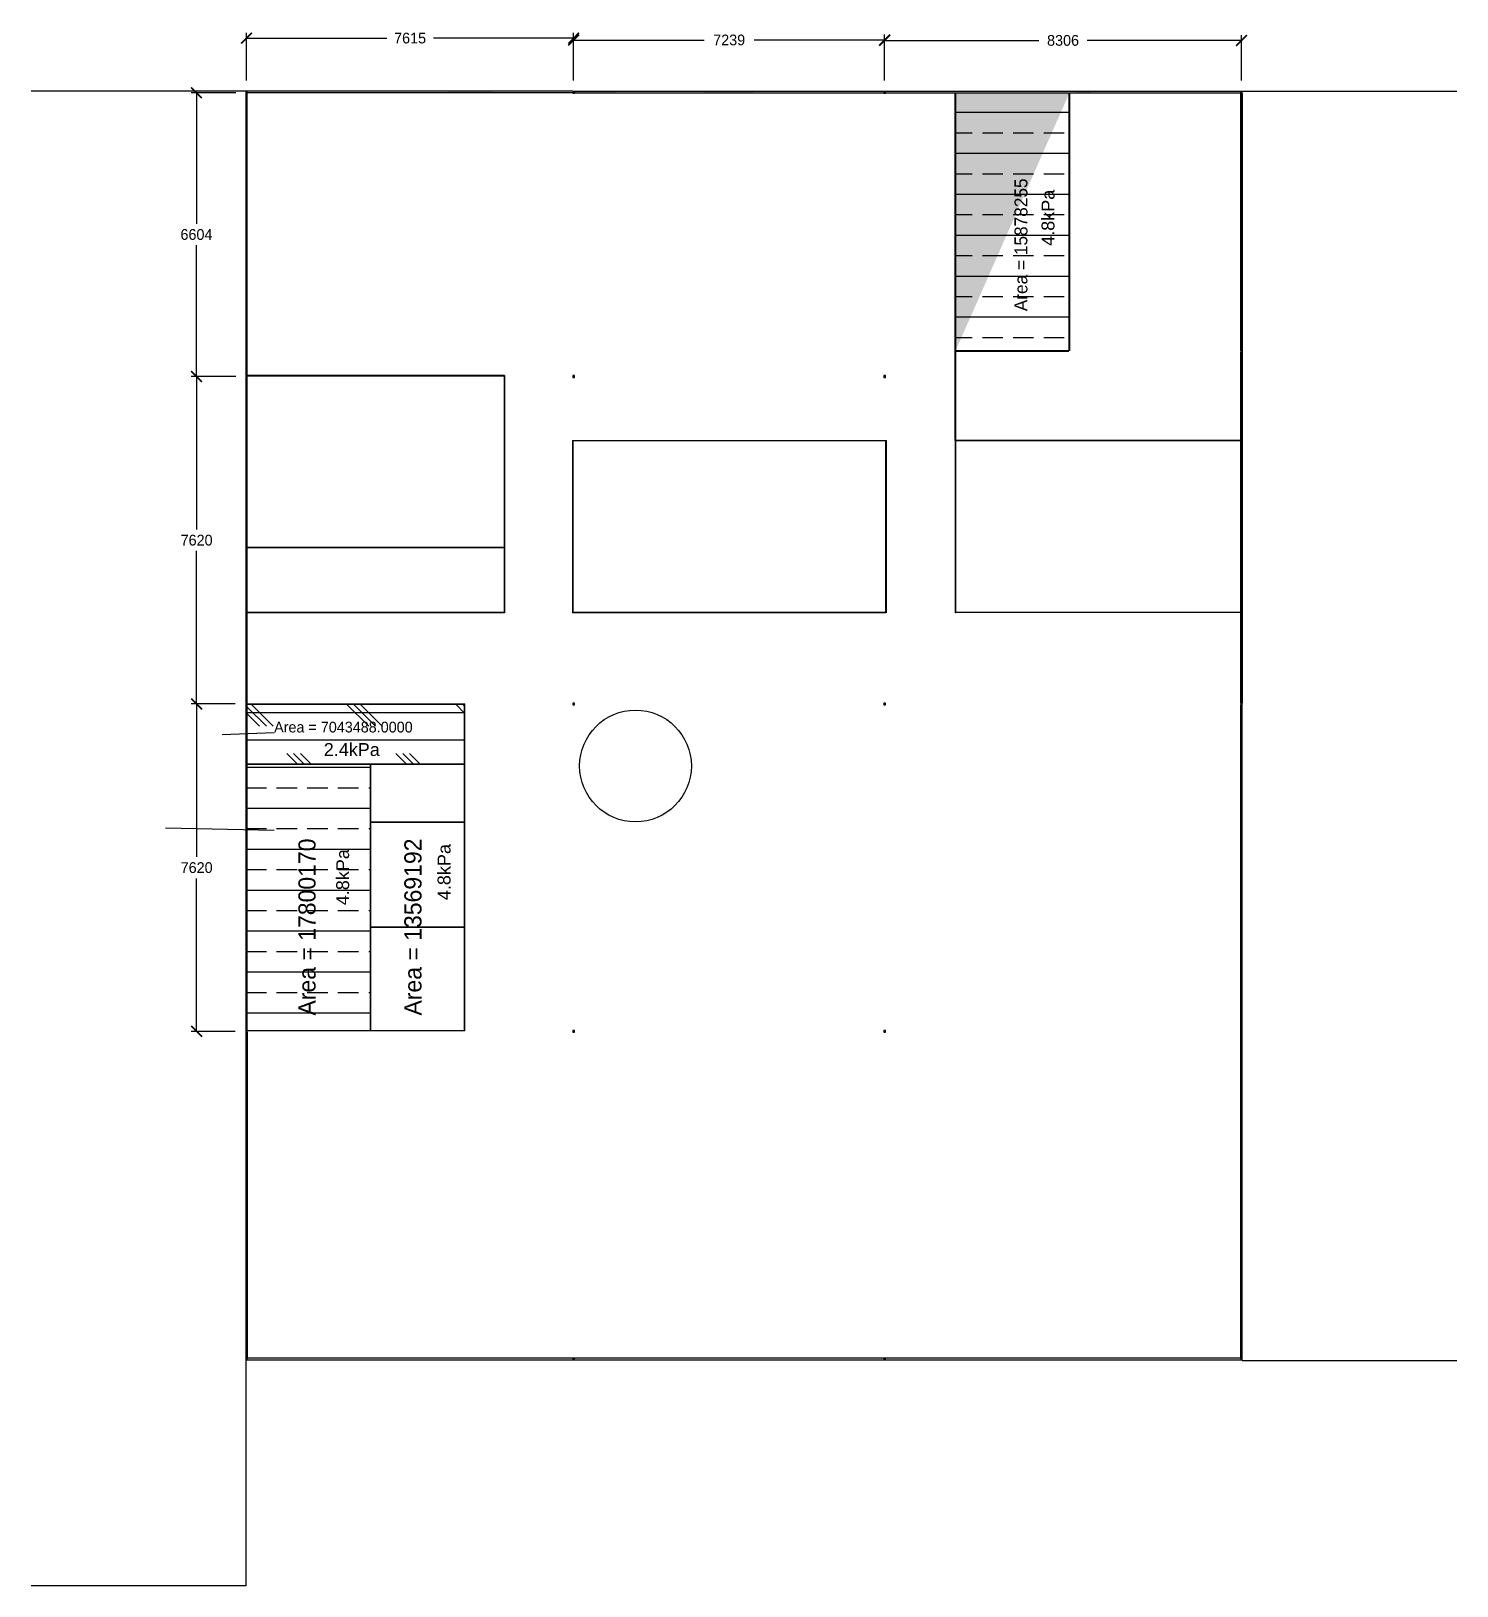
# Model space of a CAD drawing. Extents: x -5000 to 28190, y 0 to 36180.
import ezdxf

# ---------------------------------------------------------------- set-up
doc = ezdxf.new("R2010")
doc.units = 0
doc.layers.add('M289 BUILDING OUTLINE', color=3, linetype='Continuous')
doc.styles.add('LOGO-ARIAL', font='arial.ttf', dxfattribs={"width": 0.95})
doc.dimstyles.new('MECH289 DIMSTYLE 100', dxfattribs={"dimscale": 100, "dimtxt": 2.5, "dimasz": 2.5, "dimexe": 1.25, "dimexo": 2.5, "dimgap": 1.25, "dimtad": 0, "dimtih": 1, "dimtoh": 1, "dimdec": 0, "dimzin": 1, "dimtxsty": 'Standard', "dimblk": 'ARCHTICK', "dimcen": 2.5, "dimclrt": 1, "dimadec": 0, "dimazin": 0, "dimtfac": 1, "dimtdec": 0, "dimtmove": 0, "dimatfit": 3, "dimfxl": 1, "dimtfillclr": 1, "dimarcsym": 0})
pattern_1 = [(0, (0, 0), (0, 6.985), [5.08, -1.905]), (90, (0, 0), (-6.985, 4e-16), [5.08, -1.905])]

# ---------------------------------------------------------------- blocks, each defined once
blk = doc.blocks.new('_ArchTick')
at = {"color": 0, "linetype": 'ByBlock', "const_width": 0.15}
blk.add_lwpolyline([(-0.5, -0.5), (0.5, 0.5)], dxfattribs=at)
blk = doc.blocks.new('*D7')
at = {"color": 0, "lineweight": -2, "transparency": 16777216}
for p, q in [((15, 35032), (15, 36141)), ((15, 36016), (3281, 36016)), ((7630, 36016), (4364, 36016)), ((7630, 35032), (7630, 36141))]:
    blk.add_line(p, q, dxfattribs=at)
at = {"layer": 'DEFPOINTS', "color": 0, "transparency": 16777216}
for p in [(7630, 36016), (15, 34782), (7630, 34782)]:
    blk.add_point(p, dxfattribs=at)
at = {"color": 0, "lineweight": -2, "transparency": 16777216, "xscale": 250, "yscale": 250, "zscale": 250, "rotation": 180}
blk.add_blockref('_ArchTick', (15, 36016), dxfattribs=at)
at = {"color": 0, "lineweight": -2, "transparency": 16777216, "xscale": 250, "yscale": 250, "zscale": 250}
blk.add_blockref('_ArchTick', (7630, 36016), dxfattribs=at)
at = {"color": 1, "transparency": 16777216, "insert": (3822, 36016), "char_height": 250, "attachment_point": 5}
blk.add_mtext('7615', dxfattribs=at)
blk = doc.blocks.new('*D8')
at = {"color": 0, "lineweight": -2, "transparency": 16777216}
for p, q in [((7630, 35032), (7630, 36097)), ((7630, 35972), (10666, 35972)), ((14869, 35972), (11833, 35972)), ((14869, 35032), (14869, 36097))]:
    blk.add_line(p, q, dxfattribs=at)
at = {"layer": 'DEFPOINTS', "color": 0, "transparency": 16777216}
for p in [(14869, 35972), (7630, 34782), (14869, 34782)]:
    blk.add_point(p, dxfattribs=at)
at = {"color": 0, "lineweight": -2, "transparency": 16777216, "xscale": 250, "yscale": 250, "zscale": 250, "rotation": 180}
blk.add_blockref('_ArchTick', (7630, 35972), dxfattribs=at)
at = {"color": 0, "lineweight": -2, "transparency": 16777216, "xscale": 250, "yscale": 250, "zscale": 250}
blk.add_blockref('_ArchTick', (14869, 35972), dxfattribs=at)
at = {"color": 1, "transparency": 16777216, "insert": (11250, 35972), "char_height": 250, "attachment_point": 5}
blk.add_mtext('7239', dxfattribs=at)
blk = doc.blocks.new('*D9')
at = {"color": 0, "lineweight": -2, "transparency": 16777216}
for p, q in [((14869, 35032), (14869, 36087)), ((14869, 35962), (18460, 35962)), ((23175, 35962), (19584, 35962)), ((23175, 35032), (23175, 36087))]:
    blk.add_line(p, q, dxfattribs=at)
at = {"layer": 'DEFPOINTS', "color": 0, "transparency": 16777216}
for p in [(23175, 35962), (14869, 34782), (23175, 34782)]:
    blk.add_point(p, dxfattribs=at)
at = {"color": 0, "lineweight": -2, "transparency": 16777216, "xscale": 250, "yscale": 250, "zscale": 250, "rotation": 180}
blk.add_blockref('_ArchTick', (14869, 35962), dxfattribs=at)
at = {"color": 0, "lineweight": -2, "transparency": 16777216, "xscale": 250, "yscale": 250, "zscale": 250}
blk.add_blockref('_ArchTick', (23175, 35962), dxfattribs=at)
at = {"color": 1, "transparency": 16777216, "insert": (19022, 35962), "char_height": 250, "attachment_point": 5}
blk.add_mtext('8306', dxfattribs=at)
blk = doc.blocks.new('*D10')
at = {"color": 0, "lineweight": -2, "transparency": 16777216}
for p, q in [((-235, 34747), (-1275.544836, 34747)), ((-1150.544836, 34747), (-1150.544836, 31695)), ((-1150.544836, 28143), (-1150.544836, 31195)), ((-235, 28143), (-1275.544836, 28143))]:
    blk.add_line(p, q, dxfattribs=at)
at = {"layer": 'DEFPOINTS', "color": 0, "transparency": 16777216}
for p in [(15, 34747), (-1150.544836, 28143), (15, 28143)]:
    blk.add_point(p, dxfattribs=at)
at = {"color": 0, "lineweight": -2, "transparency": 16777216, "xscale": 250, "yscale": 250, "zscale": 250}
for p, rotation in [((-1150.544836, 34747), 90), ((-1150.544836, 28143), 270)]:
    blk.add_blockref('_ArchTick', p, dxfattribs=dict(at, rotation=rotation))
at = {"color": 1, "transparency": 16777216, "insert": (-1150.544836, 31445), "char_height": 250, "attachment_point": 5}
blk.add_mtext('6604', dxfattribs=at)
blk = doc.blocks.new('*D11')
at = {"color": 0, "lineweight": -2, "transparency": 16777216}
for p, q in [((-250, 28143), (-1272, 28143)), ((-1147, 28143), (-1147, 24583)), ((-1147, 20523), (-1147, 24083)), ((-250, 20523), (-1272, 20523))]:
    blk.add_line(p, q, dxfattribs=at)
at = {"layer": 'DEFPOINTS', "color": 0, "transparency": 16777216}
for p in [(0, 28143), (-1147, 20523), (0, 20523)]:
    blk.add_point(p, dxfattribs=at)
at = {"color": 0, "lineweight": -2, "transparency": 16777216, "xscale": 250, "yscale": 250, "zscale": 250}
for p, rotation in [((-1147, 28143), 90), ((-1147, 20523), 270)]:
    blk.add_blockref('_ArchTick', p, dxfattribs=dict(at, rotation=rotation))
at = {"color": 1, "transparency": 16777216, "insert": (-1147, 24333), "char_height": 250, "attachment_point": 5}
blk.add_mtext('7620', dxfattribs=at)
blk = doc.blocks.new('*D12')
at = {"color": 0, "lineweight": -2, "transparency": 16777216}
for p, q in [((-250, 20523), (-1271, 20523)), ((-1146, 20523), (-1146, 16963)), ((-1146, 12903), (-1146, 16463)), ((-250, 12903), (-1271, 12903))]:
    blk.add_line(p, q, dxfattribs=at)
at = {"layer": 'DEFPOINTS', "color": 0, "transparency": 16777216}
for p in [(0, 20523), (-1146, 12903), (0, 12903)]:
    blk.add_point(p, dxfattribs=at)
at = {"color": 0, "lineweight": -2, "transparency": 16777216, "xscale": 250, "yscale": 250, "zscale": 250}
for p, rotation in [((-1146, 20523), 90), ((-1146, 12903), 270)]:
    blk.add_blockref('_ArchTick', p, dxfattribs=dict(at, rotation=rotation))
at = {"color": 1, "transparency": 16777216, "insert": (-1146, 16713), "char_height": 250, "attachment_point": 5}
blk.add_mtext('7620', dxfattribs=at)

msp = doc.modelspace()

# ---------------------------------------------------------------- hatches: boundary and pattern name
at = {"true_color": 0x9898cc}
h = msp.add_hatch(dxfattribs=at)
h.set_pattern_fill('ANGLE', color=253)
h.set_pattern_definition(pattern_1)
edge = h.paths.add_edge_path()
edge.add_line((30, 22158), (30, 34727))
edge.add_line((0, 34782), (0, 0))
h = msp.add_hatch(dxfattribs=at)
h.set_pattern_fill('ANGLE', color=253)
h.set_pattern_definition(pattern_1)
edge = h.paths.add_edge_path()
edge.add_line((30, 12923), (30, 22148))
edge.add_line((0, 34782), (0, 0))
h = msp.add_hatch(color=253, dxfattribs=at)
h.dxf.hatch_style = 1
h.paths.add_polyline_path([(30, 34767), (0, 34767), (0, 34727), (30, 34727)])
h.paths.add_polyline_path([(30, 28163), (0, 28163), (0, 28123), (30, 28123)])
h.paths.add_polyline_path([(7650, 34762), (7610, 34762), (7610, 34732), (7650, 34732)])
h.paths.add_polyline_path([(14889, 34762), (14849, 34762), (14849, 34732), (14889, 34732)])
h.paths.add_polyline_path([(23190, 34767), (23160, 34767), (23160, 34727), (23190, 34727)])
h.paths.add_polyline_path([(23190, 28163), (23160, 28163), (23160, 28123), (23190, 28123)])
h.paths.add_polyline_path([(14889, 28163), (14849, 28163), (14849, 28123), (14889, 28123)])
h.paths.add_polyline_path([(7650, 28163), (7610, 28163), (7610, 28123), (7650, 28123)])
h.paths.add_polyline_path([(30, 20543), (0, 20543), (0, 20503), (30, 20503)])
h.paths.add_polyline_path([(7650, 20543), (7610, 20543), (7610, 20503), (7650, 20503)])
h.paths.add_polyline_path([(14889, 20543), (14849, 20543), (14849, 20503), (14889, 20503)])
h.paths.add_polyline_path([(23190, 20543), (23160, 20543), (23160, 20503), (23190, 20503)])
h.paths.add_polyline_path([(30, 12923), (0, 12923), (0, 12883), (30, 12883)])
h.paths.add_polyline_path([(7650, 12923), (7610, 12923), (7610, 12883), (7650, 12883)])
h = msp.add_hatch(dxfattribs=at)
h.set_pattern_fill('ANGLE', color=253)
h.set_pattern_definition(pattern_1)
edge = h.paths.add_edge_path()
edge.add_line((16508, 34742), (16508, 28737.1))
edge.add_line((16518, 34742), (16518, 28737.1))
edge.add_line((19170, 34742), (19170, 28737.1))
edge.add_line((19160, 34742), (19160, 28737.1))
edge.add_line((19170, 34742), (23160, 34742))
edge.add_line((14889, 34782), (23160, 34782))
edge.add_line((16518, 34742), (19160, 34742))
edge.add_line((14889, 34742), (16508, 34742))
edge.add_line((7650, 34742), (14849, 34742))
edge.add_line((7650, 34782), (14849, 34782))
edge.add_line((7610, 34742), (30, 34742))
edge.add_line((7610, 34782), (30, 34782))
h = msp.add_hatch(dxfattribs=at)
h.set_pattern_fill('BRASS', color=253, scale=150)
h.paths.add_polyline_path([(2890, 19111), (30, 19111), (30, 12913), (2890, 12913)])
h.paths.add_polyline_path([(19160, 34742), (16518, 34742), (16518, 28737.1), (19160, 28737.1)])
h = msp.add_hatch(dxfattribs=at)
h.set_pattern_fill('ANGLE', color=253)
h.set_pattern_definition(pattern_1)
edge = h.paths.add_edge_path()
edge.add_line((23190, 5243), (23190, 34782))
edge.add_line((23160, 20543), (23160, 28727.1))
h = msp.add_hatch(dxfattribs=at)
h.set_pattern_fill('ANGLE', color=253)
h.set_pattern_definition(pattern_1)
edge = h.paths.add_edge_path()
edge.add_line((30, 20528), (5094, 20528))
edge.add_line((30, 20518), (5084, 20518))
h = msp.add_hatch(dxfattribs=at)
h.set_pattern_fill('CORK', color=253, scale=200)
h.set_pattern_definition([(0, (0, 0), (0, 635), []), (135, (317.5, -317.5), (-1270, -1270), [898.03, -898.03]), (135, (476.2, -317.5), (-1270, -1270), [898.03, -898.03]), (135, (635, -317.5), (-1270, -1270), [898.03, -898.03])])
h.paths.add_polyline_path([(5084, 20518), (30, 20518), (30, 19121), (5084, 19121)])
h = msp.add_hatch(color=253, dxfattribs=at)
h.dxf.hatch_style = 1
h.paths.add_polyline_path([(23190, 12923), (23160, 12923), (23160, 12883), (23190, 12883)])
h.paths.add_polyline_path([(14889, 12923), (14849, 12923), (14849, 12883), (14889, 12883)])
h.paths.add_polyline_path([(14889, 5298), (14849, 5298), (14849, 5268), (14889, 5268)])
h.paths.add_polyline_path([(23190, 5303), (23160, 5303), (23160, 5263), (23190, 5263)])
h.paths.add_polyline_path([(7650, 5298), (7610, 5298), (7610, 5268), (7650, 5268)])
h.paths.add_polyline_path([(30, 5303), (0, 5303), (0, 5263), (30, 5263)])

# ---------------------------------------------------------------- linework, layer by layer
for p, q in [((30, 34782), (0, 34782)), ((0, 34782), (0, 34767)), ((7610, 34782), (30, 34782)), ((7610, 34742), (30, 34742)), ((7610, 34782), (7650, 34782)), ((7650, 34782), (14849, 34782)), ((7650, 34742), (14849, 34742)), ((14849, 34782), (14889, 34782)), ((14889, 34782), (23190, 34782)), ((14889, 34742), (16508, 34742)), ((16508, 26653), (16508, 34742)), ((16518, 34742), (16518, 28737.1)), ((16518, 34742), (19160, 34742)), ((19160, 34742), (19160, 28737.1)), ((19170, 34742), (19170, 28737.1)), ((19170, 34742), (23160, 34742)), ((23190, 34782), (23190, 34767)), ((0, 34727), (0, 12923)), ((30, 24163), (30, 34727)), ((23160, 28737.1), (23160, 34727)), ((23190, 34727), (23190, 20543)), ((19160, 28737.1), (16518, 28737.1)), ((19160, 28727.1), (16518, 28727.1)), ((16518, 28727.1), (16518, 26653)), ((23160, 26653), (23160, 28727.1)), ((6020, 28163), (30, 28163)), ((6010, 28153), (30, 28153)), ((30, 28123), (30, 28138)), ((6010, 28153), (6010, 24163)), ((6020, 28163), (6020, 22653)), ((23160, 28143), (23160, 26653)), ((7600, 26653), (14909, 26653)), ((7600, 26653), (7600, 22643)), ((14899, 26643), (7610, 26643)), ((7610, 26643), (7610, 22653)), ((14899, 22653), (14899, 26643)), ((14909, 22643), (14909, 26653)), ((16508, 26653), (16508, 22643)), ((23160, 26653), (16518, 26653)), ((23160, 26643), (16518, 26643)), ((16518, 26643), (16518, 22643)), ((23160, 20543), (23160, 26643)), ((6010, 24163), (30, 24163)), ((30, 22652.4), (30, 24153)), ((6010, 24153), (30, 24153)), ((6010, 24153), (6010, 22653)), ((6010, 22653), (30, 22653)), ((30, 22158), (30, 22643)), ((6020, 22643), (30, 22643)), ((6020, 22653), (6020, 22643)), ((14899, 22643), (7600, 22643)), ((14899, 22653), (7610, 22653)), ((16518, 22653), (16508, 22653)), ((16518, 22643), (16508, 22643)), ((23160, 22653), (16518, 22653)), ((30, 19121), (30, 22148)), ((30, 20523), (30, 20528)), ((30, 20528), (5094, 20528)), ((30, 20518), (5084, 20518)), ((5084, 20518), (5084, 19121)), ((5094, 12913), (5094, 20528)), ((7650, 20493), (7635, 20493)), ((23160, 5303), (23160, 20503)), ((-555.3, 19808.8), (657.2, 19859.3)), ((5084, 19121), (30, 19121)), ((30, 12923), (30, 19111)), ((2890, 19111), (30, 19111)), ((2890, 19111), (2890, 12923)), ((5084, 19111), (2900, 19111)), ((2900, 19111), (2900, 17775)), ((5084, 19111), (5084, 17775)), ((5084, 17775), (2900, 17775)), ((5084, 17765), (2900, 17765)), ((2900, 17765), (2900, 15327)), ((5084, 17765), (5084, 15327)), ((-1868.9, 17637.8), (657.2, 17587.3)), ((5084, 15327), (2900, 15327)), ((5084, 15317), (2900, 15317)), ((2900, 15317), (2900, 12923)), ((5084, 15317), (5084, 12923)), ((30, 12923), (2890, 12923)), ((5094, 12913), (30, 12913)), ((30, 12883), (30, 5303)), ((2900, 12923), (5084, 12923)), ((0, 5298), (0, 5303)), ((23160, 5303), (30, 5303)), ((30, 5263), (23160, 5263))]:
    msp.add_line(p, q)
for points in [[(0, 34727), (30, 34727), (30, 34767), (0, 34767)], [(7650, 34732), (7650, 34762), (7610, 34762), (7610, 34732)], [(14889, 34732), (14889, 34762), (14849, 34762), (14849, 34732)], [(23160, 34727), (23190, 34727), (23190, 34767), (23160, 34767)], [(0, 28123), (30, 28123), (30, 28163), (0, 28163)], [(7610, 28123), (7650, 28123), (7650, 28163), (7610, 28163)], [(14849, 28123), (14889, 28123), (14889, 28163), (14849, 28163)], [(23160, 28123), (23190, 28123), (23190, 28163), (23160, 28163)], [(0, 20503), (30, 20503), (30, 20543), (0, 20543)], [(7610, 20503), (7650, 20503), (7650, 20543), (7610, 20543)], [(14849, 20503), (14889, 20503), (14889, 20543), (14849, 20543)], [(23160, 20503), (23190, 20503), (23190, 20543), (23160, 20543)], [(0, 12883), (30, 12883), (30, 12923), (0, 12923)], [(7610, 12883), (7650, 12883), (7650, 12923), (7610, 12923)], [(14849, 12883), (14889, 12883), (14889, 12923), (14849, 12923)], [(23160, 12883), (23190, 12883), (23190, 12923), (23160, 12923)], [(0, 5263), (30, 5263), (30, 5303), (0, 5303)], [(7650, 5268), (7650, 5298), (7610, 5298), (7610, 5268)], [(14889, 5268), (14889, 5298), (14849, 5298), (14849, 5268)], [(23160, 5263), (23190, 5263), (23190, 5303), (23160, 5303)]]:
    msp.add_lwpolyline(points, close=True)
msp.add_circle((9069.2, 19079.2), 1300)
at = {"layer": 'M289 BUILDING OUTLINE'}
for p, q in [((0, 34782), (-5000, 34782)), ((0, 34782), (0, 0)), ((23190, 5243), (23190, 34782)), ((23190, 34782), (28190, 34782)), ((23190, 5243), (28190, 5243)), ((0, 0), (-5000, 0))]:
    msp.add_line(p, q, dxfattribs=at)

# ---------------------------------------------------------------- texts
for s, height, p in [('Area = 15878255', 300, (18191.6, 29661.5)), ('Area = 17800170', 400, (1622.6, 13272.1)), ('Area = 13569192', 400, (4088, 13272.1))]:
    msp.add_text(s, height=height, rotation=90).set_placement(p)
at = {"style": 'LOGO-ARIAL'}
for p in [(18821.3, 31183.4), (2402.2, 15839.4), (4763.1, 15957.6)]:
    msp.add_text('4.8kPa', height=300, rotation=90, dxfattribs=at).set_placement(p)
msp.add_text('Area = 7043488.0000', height=250).set_placement((657.2, 19859.3))
msp.add_text('2.4kPa', height=300, dxfattribs=at).set_placement((1812.8, 19311.5))

# ---------------------------------------------------------------- dimensions: what is measured, and where the dimension line sits
for base, p1, p2, picture, middle in [((7630, 36015.9), (15, 34782), (7630, 34782), '*D7', (3822.5, 36015.9)), ((14869, 35972.3), (7630, 34782), (14869, 34782), '*D8', (11249.5, 35972.3)), ((23175, 35962.1), (14869, 34782), (23175, 34782), '*D9', (19022, 35962.1))]:
    dim = msp.add_linear_dim(base=base, p1=p1, p2=p2, dimstyle='MECH289 DIMSTYLE 100')
    dim.commit()
    dim.dimension.update_dxf_attribs({"geometry": picture, "text_midpoint": middle})
for base, p1, p2, picture, middle in [((-1150.5, 28143), (15, 34747), (15, 28143), '*D10', (-1150.5, 31445)), ((-1146.6, 20523), (0, 28143), (0, 20523), '*D11', (-1146.6, 24333)), ((-1146.3, 12903), (0, 20523), (0, 12903), '*D12', (-1146.3, 16713))]:
    dim = msp.add_linear_dim(base=base, p1=p1, p2=p2, angle=90, dimstyle='MECH289 DIMSTYLE 100')
    dim.commit()
    dim.dimension.update_dxf_attribs({"geometry": picture, "text_midpoint": middle})

doc.saveas('drawing.dxf')
